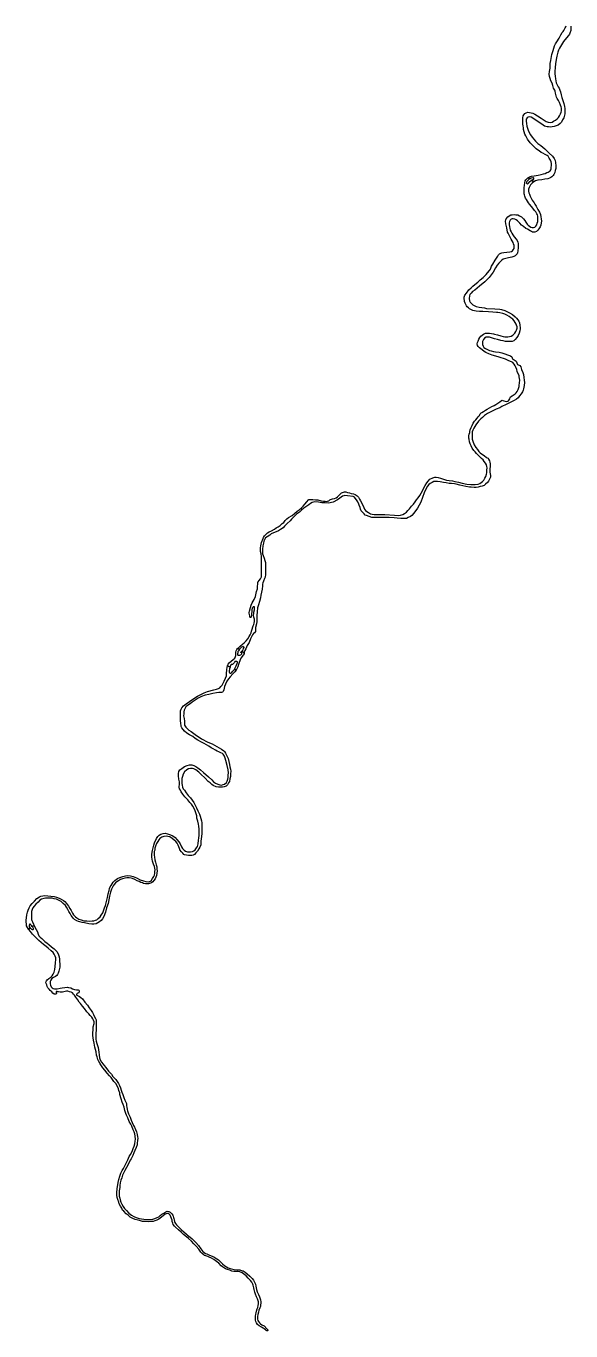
# Model space of a CAD drawing. Extents: x -311047 to 331802, y -231034 to 353444.
# Drawn here: x 28292 to 126484, y -157243 to 77782 of the extents above; entities that cross this region are included whole.
import ezdxf

# ---------------------------------------------------------------- set-up
doc = ezdxf.new("R2010")
doc.units = 0
doc.layers.get('0').update_dxf_attribs({"linetype": 'CONTINUOUS'})

msp = doc.modelspace()

# ---------------------------------------------------------------- linework, layer by layer
for points in [[(126484.2, 77781.9), (126484.2, 77419.1), (126438.9, 77010.8), (126302.8, 76511.9), (126212.1, 76330.5), (126030.6, 76058.4), (125713.1, 75695.6), (125168.9, 75015.2), (124760.8, 74425.7), (124397.9, 73790.7), (124261.8, 73473.2), (124125.8, 73065), (123944.3, 72339.4), (123808.3, 71749.7), (123717.5, 70978.8), (123672.2, 70343.8), (123581.5, 69618.2), (123581.5, 69210), (123626.8, 68756.4), (123717.5, 68257.5), (123853.6, 67577.2), (123944.3, 67305.1), (124171.1, 66851.5), (124352.5, 66579.4), (124488.6, 66216.6), (124579.3, 65944.5), (124715.4, 65400.2), (124851.5, 64901.3), (125078.1, 64221), (125214.2, 63812.8), (125350.3, 63313.9), (125395.6, 62951.1), (125395.6, 62679), (125395.6, 62361.5), (125395.6, 61998.6), (125259.6, 61499.8), (125214.2, 61273), (124987.4, 60910.1), (124760.8, 60501.9), (124534, 60229.8), (124171.1, 59957.6), (123853.6, 59821.7), (123445.4, 59685.6), (123128, 59640.3), (122810.5, 59594.9), (122447.6, 59640.3), (122175.5, 59640.3), (121948.7, 59685.6), (121721.9, 59776.3), (121495.3, 59912.3), (121223.1, 60093.7), (120406.7, 60683.4), (119635.7, 61182.3), (119318.2, 61363.7), (119046.1, 61409.1), (118773.9, 61363.7), (118592.5, 61273), (118411.2, 61046.2), (118411.2, 60683.4), (118456.4, 60229.8), (118547.2, 59776.3), (118637.9, 59413.5), (118773.9, 59050.6), (118955.4, 58642.4), (119227.5, 58188.9), (119499.7, 57780.7), (119771.8, 57417.9), (120089.2, 57055), (120542.8, 56646.8), (121041.7, 56284), (121404.5, 55966.5), (121812.7, 55694.4), (122583.7, 54878.1), (123173.4, 54333.8), (123445.4, 53925.6), (123626.8, 53562.7), (123717.5, 53200), (123762.9, 52610.3), (123762.9, 52111.4), (123672.2, 51793.9), (123581.5, 51431.2), (123400, 51068.3), (123264.1, 50886.9), (123037.3, 50660.1), (122855.9, 50524), (122629.1, 50387.9), (122311.6, 50297.2), (121812.7, 50206.5), (121268.5, 50115.8), (120497.4, 50025.2), (120089.2, 49889.1), (119810.4, 49729.8), (119786, 49715.8), (119396.5, 50016.9), (119421.5, 50033.5), (119545, 50115.8), (119771.8, 50251.9), (119817.2, 50342.6), (119817.2, 50387.9), (119771.8, 50387.9), (119726.4, 50433.3), (119635.7, 50433.3), (119318.2, 50387.9), (119136.8, 50297.2), (119104.4, 50281), (119074.2, 50265.9), (118802.8, 50475.7), (118833, 50492.9), (119046.1, 50614.7), (119408.9, 50750.8), (119862.5, 50796.2), (120588.1, 50932.2), (121132.4, 51022.9), (121540.6, 51159), (121858, 51249.7), (122130.2, 51385.8), (122356.9, 51476.5), (122719.8, 51703.3), (122855.9, 51884.6), (122946.6, 52020.7), (122946.6, 52292.8), (122991.9, 52701), (122991.9, 53018.5), (122946.6, 53336), (122810.5, 53653.4), (122583.7, 54016.3), (122356.9, 54333.8), (122175.5, 54469.9), (121858, 54651.3), (121449.9, 54878.1), (121132.4, 55014), (120769.5, 55286.2), (120452, 55467.6), (120225.3, 55694.4), (119907.9, 55966.5), (119545, 56329.4), (119136.8, 56782.9), (118683.2, 57417.9), (118365.8, 58007.5), (118184.4, 58324.9), (118048.3, 58733.1), (117957.6, 59141.3), (117912.3, 59458.8), (117866.9, 59821.7), (117821.5, 60093.7), (117821.5, 60683.4), (117821.5, 61273), (117866.9, 61635.8), (118003, 61817.2), (118184.4, 62044), (118411.2, 62180), (118728.6, 62270.8), (119046.1, 62225.4), (119318.2, 62180), (119590.4, 62089.3), (119998.6, 61907.9), (120452, 61635.8), (121132.4, 61182.3), (121676.7, 60819.4), (122039.4, 60592.6), (122356.9, 60456.6), (122719.8, 60411.2), (123082.6, 60501.9), (123354.7, 60638), (123717.5, 60864.8), (123989.7, 61091.6), (124216.5, 61318.4), (124397.9, 61590.4), (124579.3, 61953.3), (124715.4, 62270.8), (124760.8, 62542.9), (124760.8, 62769.7), (124760.8, 62996.5), (124715.4, 63223.1), (124579.3, 63540.6), (124397.9, 64039.6), (124216.5, 64402.4), (124035, 64765.3), (123899, 64992), (123853.6, 65218.7), (123717.5, 65672.3), (123626.8, 66080.5), (123581.5, 66262), (123354.7, 66579.4), (123218.7, 67078.3), (123082.6, 67486.5), (122855.9, 67894.7), (122719.8, 68348.2), (122629.1, 68711), (122583.7, 69119.2), (122629.1, 69618.2), (122719.8, 70207.7), (122765.1, 71069.5), (122855.9, 71568.3), (122901.2, 71931.2), (123037.3, 72656.9), (123264.1, 73382.5), (123400, 73790.7), (123536.1, 74244.3), (123717.5, 74561.8), (123944.3, 74924.5), (124352.5, 75604.9), (124670, 76194.5), (124896.8, 76602.6), (125078.1, 76829.4), (125214.2, 77010.8), (125304.9, 77237.6), (125441, 77464.4), (125577.1, 77645.8), (125622.4, 77827.3)], [(119786, 49715.8), (119771.8, 49707.7), (119499.7, 49480.9), (119227.5, 49163.4), (118955.4, 48709.8), (118864.7, 48437.8), (118864.7, 48074.9), (118910, 47757.4), (119000.7, 47485.3), (119136.8, 47122.4), (119318.2, 46759.7), (119499.7, 46442.2), (119862.5, 45943.3), (119998.6, 45716.5), (120225.3, 45353.6), (120542.8, 44764.1), (120814.9, 44265.2), (120996.3, 43857), (121087, 43448.8), (121132.4, 43040.6), (121177.8, 42632.4), (121132.4, 42360.3), (121087, 41952.2), (120951, 41634.7), (120724.2, 41271.8), (120542.8, 41045), (120270.6, 40772.9), (119998.6, 40682.2), (119771.8, 40682.2), (119545, 40682.2), (119363.6, 40772.9), (119136.8, 40909), (118637.9, 41181.1), (118365.8, 41317.2), (117912.3, 41680), (117594.8, 41952.2), (117277.3, 42314.9), (116869.1, 42677.8), (116597, 42859.2), (116370.2, 42995.3), (116098.1, 43086), (115916.7, 43086), (115689.9, 42995.3), (115553.8, 42813.8), (115417.7, 42587.1), (115372.4, 42360.3), (115372.4, 42042.8), (115417.7, 41634.7), (115463.1, 41362.5), (115553.8, 41045), (115735.2, 40727.5), (115825.9, 40500.7), (116007.4, 40183.3), (116234.2, 39820.5), (116642.4, 39412.3), (116823.7, 39140.1), (116914.4, 38868), (116959.8, 38641.3), (116959.8, 37915.6), (116914.4, 37280.6), (116869.1, 36963.2), (116778.4, 36736.4), (116642.4, 36555), (116415.6, 36418.9), (116188.8, 36282.9), (115825.9, 36146.8), (115236.3, 36056.1), (114737.5, 35920), (114283.9, 35783.9), (114011.8, 35602.5), (113785, 35375.8), (113467.6, 35058.3), (113195.4, 34695.5), (112877.9, 34241.9), (112469.7, 33470.9), (112106.9, 32972), (111744.1, 32518.4), (111472, 32200.9), (110973.1, 31747.5), (110020.7, 30931), (109612.4, 30568.2), (109158.9, 30205.4), (108750.7, 29978.6), (108478.6, 29706.5), (108251.8, 29434.4), (108206.5, 29207.6), (108161.1, 28708.8), (108206.5, 28300.5), (108297.2, 28073.8), (108524, 27847), (108796, 27574.8), (109068.2, 27438.8), (109431, 27302.7), (109975.3, 27166.7), (110428.8, 27076), (110882.3, 27030.6), (111290.6, 26939.9), (112787.2, 26849.2), (113648.9, 26803.9), (113966.4, 26713.1), (114556.1, 26531.7), (114964.3, 26395.6), (115417.7, 26123.5), (115962, 25806), (116415.6, 25443.3), (116687.7, 25171.1), (116914.4, 24899), (117095.8, 24626.8), (117231.9, 24309.3), (117277.3, 23901.2), (117322.6, 23402.3), (117322.6, 23266.2), (117277.3, 22903.4), (117141.2, 22449.8), (116959.8, 22041.7), (116733.1, 21678.8), (116415.6, 21316), (116188.8, 21089.2), (115916.7, 20998.5), (115735.2, 20953.1), (115281.7, 20953.1), (114692.1, 20998.5), (114283.9, 21089.2), (113875.7, 21179.9), (113240.8, 21316), (112741.9, 21452), (112016.2, 21678.8), (111834.8, 21724.2), (111472, 21769.5), (111199.8, 21724.2), (110927.7, 21542.8), (110746.3, 21316), (110564.8, 20953.1), (110519.5, 20681.1), (110519.5, 20408.9), (110655.6, 20136.8), (110791.6, 19910), (111063.8, 19728.6), (111426.6, 19547.2), (111834.8, 19365.7), (112106.9, 19275), (112560.4, 19184.3), (112877.9, 19138.9), (113558.2, 19048.3), (114057.1, 18912.3), (114420, 18821.5), (115236.3, 18504), (115599.2, 18368), (115825.9, 18231.9), (115916.7, 18095.8), (115916.7, 17959.8), (115962, 17869.1), (116052.7, 17778.3), (116279.5, 17687.6), (116460.9, 17551.6), (116597, 17415.6), (116869.1, 16825.9), (116959.8, 16780.6), (117141.2, 16689.9), (117277.3, 16644.5), (117458.7, 16417.7), (117594.8, 15918.8), (117821.5, 15374.6), (117912.3, 15011.8), (118003, 14512.8), (118048.3, 14014), (118093.7, 13605.8), (118048.3, 13016.2), (117957.6, 12472), (117866.9, 12199.8), (117730.8, 11882.3), (117504, 11519.5), (117231.9, 11156.6), (117005.1, 10839.2), (116687.7, 10567.1), (116279.5, 10340.3), (115553.8, 9977.5), (114828.2, 9614.6), (114057.1, 9251.8), (113648.9, 9025.1), (113014, 8752.9), (112424.4, 8480.8), (111789.5, 8208.6), (111426.6, 7981.8), (110927.7, 7619.1), (110519.5, 7301.6), (110247.4, 7029.5), (109839.2, 6621.2), (109340.3, 5941), (109158.9, 5668.8), (108977.5, 5351.3), (108796, 4988.5), (108705.3, 4671), (108660, 4217.5), (108660, 3809.3), (108705.3, 3355.7), (108796, 2992.9), (109068.2, 2358), (109340.3, 1859.1), (109657.8, 1496.2), (109884.6, 1178.7), (110156.7, 906.7), (110519.5, 634.5), (110837, 407.7), (111290.6, 90.2), (111562.7, -45.8), (111653.4, -227.3), (111834.8, -499.3), (111880.2, -771.4), (111925.4, -1088.9), (111925.4, -1633.2), (111880.2, -1905.4), (111880.2, -2222.8), (111880.2, -2585.6), (111970.8, -3175.2), (111970.8, -3447.4), (111834.8, -3855.5), (111653.4, -4173), (111472, -4399.8), (111063.8, -4717.3), (110837, -4944.1), (110474.1, -5080.1), (110111.4, -5170.9), (109748.5, -5261.6), (109385.7, -5306.9), (109022.8, -5306.9), (108524, -5261.6), (108206.5, -5261.6), (107526.1, -5125.5), (106981.9, -5034.8), (106483, -4898.7), (105802.7, -4717.3), (105485.2, -4671.9), (104986.3, -4581.2), (104532.8, -4581.2), (103988.5, -4490.5), (103535, -4399.8), (102900, -4309.1), (102446.5, -4218.4), (102083.7, -4218.4), (101766.2, -4263.7), (101448.7, -4399.8), (101131.2, -4581.2), (100904.4, -4762.6), (100632.3, -5080.1), (100405.6, -5488.2), (100042.7, -6259.3), (99453.1, -7982.8), (98818.2, -9071.2), (98183.2, -9933), (97820.4, -10341.1), (97548.2, -10567.9), (97140.1, -10749.3), (96868, -10885.4), (96595.8, -10930.8), (96278.3, -10930.8), (95824.8, -10930.8), (95144.5, -10840.1), (94645.6, -10794.7), (93738.5, -10704), (92604.6, -10749.3), (91470.8, -10749.3), (90609.1, -10704), (90110.2, -10567.9), (89656.6, -10386.5), (89429.8, -10295.8), (89203, -10069.1), (88931, -9797), (88704.2, -9524.8), (88568.1, -9252.7), (88477.4, -8935.2), (88341.4, -8527.1), (88250.7, -8300.3), (88069.2, -7937.4), (87842.4, -7574.6), (87615.7, -7257.1), (87479.6, -7075.6), (87252.9, -6939.7), (86209.7, -6803.6), (85756.2, -6758.2), (85529.4, -6803.6), (85348, -6894.3), (84849.1, -7257.1), (84395.5, -7529.2), (83624.5, -7982.8), (82808.1, -8164.2), (82218.6, -8118.8), (81583.6, -8118.8), (80993.9, -7982.8), (80359.1, -7937.4), (80086.9, -7982.8), (79860.1, -8028.1), (79542.6, -8209.6), (79225.2, -8436.3), (78907.7, -8708.4), (78363.4, -9071.2), (77955.2, -9388.7), (77547.1, -9751.6), (77048.2, -10159.8), (76685.3, -10477.2), (76413.2, -10749.3), (76141.1, -11021.5), (75869, -11339), (75370.1, -11837.9), (74871.2, -12291.4), (74599, -12563.5), (74145.6, -12881), (73782.7, -13107.8), (73374.5, -13289.2), (72875.6, -13470.7), (72467.5, -13697.3), (72195.3, -13924.1), (71741.7, -14241.6), (71469.6, -14423.1), (71333.5, -14649.8), (71152.1, -15012.7), (71061.5, -15375.5), (70970.8, -15829), (70880.1, -16418.7), (70880.1, -17053.6), (70925.4, -17280.3), (71016.1, -17597.8), (71197.5, -18051.4), (71333.5, -18504.9), (71424.2, -18822.4), (71469.6, -19230.6), (71469.6, -19865.6), (71469.6, -20500.5), (71424.2, -20999.4), (71378.9, -21453), (71288.2, -21725), (71061.5, -22178.6), (70970.8, -22496.1), (70925.4, -22722.9), (70880.1, -23131.1), (70834.7, -23539.2), (70834.7, -23629.9), (70607.9, -24718.5), (70517.2, -25171.9), (70335.8, -25852.3), (70154.3, -26487.3), (70018.3, -27031.5), (69927.6, -27711.8), (69882.2, -28392.1), (69882.2, -29480.6), (69836.9, -29888.8), (69655.4, -30569.1), (69655.4, -30977.3), (69610.1, -31294.8), (69474, -31476.1), (69292.7, -31612.2), (69111.2, -31839), (68929.8, -32201.9), (68748.4, -32564.7), (68476.2, -33245), (68158.7, -33789.3), (67886.6, -34378.9), (67705.3, -34696.4), (67614.6, -35013.8), (67614.6, -35149.1), (67614.6, -35184.8), (67158.1, -34822.8), (67179.4, -34798.5), (67387.8, -34560.3), (67478.5, -34333.5), (67569.2, -34152.1), (67569.2, -34061.4), (67478.5, -34016), (67433.1, -33970.7), (67297.1, -34016), (67115.6, -34106.8), (66888.9, -34333.5), (66776.5, -34473.9), (66753.9, -34502.2), (66465.2, -34273.3), (66496.5, -34248.3), (66616.7, -34152.1), (66888.9, -33925.3), (67297.1, -33562.5), (67569.2, -33290.3), (67977.3, -32927.6), (68249.5, -32564.7), (68521.6, -32156.5), (68703, -31839), (68839.1, -31476.1), (68929.8, -31204.1), (69065.9, -30841.3), (69156.6, -30433), (69202, -30251.6), (69338, -30024.8), (69383.4, -29752.8), (69428.7, -29480.6), (69428.7, -29253.9), (69428.7, -29072.4), (69338, -28709.6), (69292.7, -28392.1), (69338, -28029.3), (69338, -27802.5), (69428.7, -27349), (69474, -26986.1), (69474, -26850), (69383.4, -26850), (69247.3, -26850), (69156.6, -26940.8), (69065.9, -27076.8), (68975.2, -27349), (68975.2, -27575.8), (68929.8, -28120), (68929.8, -28437.4), (68884.5, -28573.5), (68884.5, -28664.2), (68748.4, -28754.9), (68703, -28754.9), (68657.7, -28709.6), (68612.3, -28664.2), (68612.3, -28437.4), (68567, -28210.7), (68521.6, -27984), (68521.6, -27847.9), (68567, -27575.8), (68748.4, -26940.8), (68884.5, -26532.6), (69065.9, -26079.1), (69383.4, -25489.4), (69610.1, -24945.2), (69700.8, -24673.1), (69836.9, -24038.1), (69972.9, -23584.5), (70018.3, -23131.1), (70063.6, -22677.5), (70063.6, -22405.4), (70109, -22314.7), (70290.4, -22087.9), (70517.2, -21770.4), (70653.3, -21543.7), (70698.6, -21407.6), (70744, -20818), (70744, -20092.3), (70744, -19049.2), (70744, -18187.5), (70698.6, -17779.3), (70653.3, -17280.3), (70562.6, -16826.8), (70562.6, -16554.7), (70562.6, -16191.9), (70607.9, -15829), (70698.6, -15239.4), (71016.1, -14513.8), (71106.7, -14332.3), (71288.2, -14060.2), (71424.2, -13833.4), (71787.1, -13515.9), (72104.6, -13289.2), (72512.8, -13107.8), (73057, -12835.7), (73374.5, -12608.9), (73737.3, -12382.1), (74054.8, -12155.3), (74417.6, -11837.9), (74735.1, -11611.1), (74961.9, -11293.6), (75279.4, -10976.1), (75596.9, -10749.3), (76231.8, -10341.1), (76685.3, -10023.7), (77138.9, -9615.5), (77501.8, -9343.4), (77909.9, -8980.5), (78227.4, -8708.4), (78544.9, -8300.3), (78862.4, -7937.4), (79179.9, -7529.2), (79270.5, -7483.9), (79451.9, -7483.9), (79996.2, -7483.9), (80449.8, -7529.2), (80858, -7574.6), (81492.9, -7710.6), (81901.1, -7801.4), (82173.2, -7801.4), (82445.4, -7846.7), (82626.7, -7801.4), (82853.5, -7710.6), (83034.9, -7574.6), (83171, -7483.9), (83488.5, -7347.8), (83851.3, -7302.4), (84168.7, -7211.7), (84395.5, -7030.3), (84849.1, -6576.8), (85121.2, -6304.7), (85348, -6214), (85665.5, -6123.2), (85937.5, -6123.2), (86209.7, -6214), (86572.5, -6304.7), (86890, -6395.4), (87298.3, -6486.1), (87615.7, -6576.8), (87978.5, -6803.6), (88205.3, -7075.6), (88386.7, -7438.5), (88568.1, -7756), (88931, -8391), (89157.7, -8935.2), (89293.8, -9207.3), (89475.2, -9479.5), (89702, -9660.9), (89974.1, -9842.3), (90337, -10069.1), (90654.5, -10159.8), (91017.2, -10205.2), (91516.1, -10205.2), (92967.5, -10205.2), (94690.9, -10295.8), (95416.6, -10341.1), (95779.4, -10295.8), (96187.6, -10205.2), (96505.1, -10023.7), (96822.6, -9797), (97094.7, -9479.5), (97366.8, -9162), (97775, -8708.4), (98092.5, -8345.6), (98410, -7937.4), (98682.1, -7574.6), (98954.2, -7166.4), (99226.3, -6758.2), (99498.5, -6350), (99725.2, -5941.8), (99952, -5397.5), (100224.2, -4944.1), (100496.2, -4490.5), (100768.4, -4173), (101085.9, -3855.5), (101584.8, -3583.5), (101947.6, -3492.7), (102219.7, -3447.4), (102537.2, -3538.1), (102990.7, -3674.2), (103716.5, -3900.9), (104033.8, -3991.6), (104532.8, -4082.3), (105122.4, -4127.6), (105575.9, -4218.4), (106210.9, -4354.4), (106891.2, -4535.9), (107752.9, -4717.3), (108433.3, -4808), (109204.2, -4808), (109748.5, -4717.3), (110066, -4626.6), (110338.1, -4445.1), (110564.8, -4218.4), (110791.6, -3991.6), (110973.1, -3674.2), (111154.5, -3356.7), (111290.6, -2948.5), (111335.9, -2676.3), (111335.9, -2222.8), (111381.3, -1814.6), (111335.9, -1542.5), (111245.2, -1270.4), (111109.1, -952.9), (110837, -635.4), (110655.6, -363.3), (110383.4, -91.2), (110111.4, 135.6), (109657.8, 589.2), (109476.4, 770.6), (109204.2, 1088.1), (108977.5, 1360.1), (108705.3, 1768.4), (108478.6, 2176.6), (108297.2, 2539.4), (108206.5, 2902.2), (108161.1, 3355.7), (108115.8, 3582.5), (108115.8, 3990.7), (108161.1, 4262.9), (108251.8, 4580.3), (108251.8, 4761.7), (108342.6, 5079.2), (108478.6, 5487.4), (108660, 5850.3), (108886.7, 6258.4), (109113.5, 6621.2), (109340.3, 6848), (109612.4, 7165.5), (109793.9, 7392.3), (110020.7, 7619.1), (110156.7, 7936.5), (110292.7, 8117.9), (110428.8, 8208.6), (110700.9, 8344.7), (111109.1, 8616.8), (111381.3, 8798.3), (111789.5, 9025.1), (112242.9, 9251.8), (112651.2, 9433.2), (112968.7, 9614.6), (113331.5, 9841.4), (113694.3, 10113.5), (113966.4, 10340.3), (114102.5, 10385.7), (114193.2, 10340.3), (114420, 10295), (114646.8, 10204.2), (114873.5, 10158.9), (115100.3, 10204.2), (115236.3, 10295), (115372.4, 10476.4), (115463.1, 10657.8), (115508.4, 10884.6), (115599.2, 11020.6), (115916.7, 11202), (116415.6, 11519.5), (116642.4, 11746.3), (116823.7, 11973.1), (117005.1, 12335.9), (117141.2, 12880.1), (117186.5, 13061.5), (117231.9, 13515.1), (117277.3, 14014), (117186.5, 14603.6), (117186.5, 14875.7), (116914.4, 15283.9), (116823.7, 15556.1), (116733.1, 15918.8), (116551.7, 16372.4), (116460.9, 16599.2), (116234.2, 16916.7), (116007.4, 17188.8), (115780.6, 17324.9), (115281.7, 17506.2), (114692.1, 17778.3), (114329.3, 17914.4), (113921.1, 18050.5), (113558.2, 18141.2), (112923.3, 18322.6), (112288.3, 18504), (111698.8, 18776.2), (111154.5, 19003), (110837, 19184.3), (110474.1, 19456.4), (110020.7, 19819.3), (109793.9, 20091.4), (109657.8, 20227.5), (109612.4, 20545), (109657.8, 20817), (109748.5, 21043.8), (109884.6, 21406.7), (110066, 21678.8), (110247.4, 21905.6), (110474.1, 22132.4), (110746.3, 22313.8), (111063.8, 22449.8), (111517.3, 22495.2), (111834.8, 22495.2), (112515.1, 22359.2), (112741.9, 22268.5), (113240.8, 22177.8), (113830.3, 21996.3), (114283.9, 21860.3), (114601.4, 21814.9), (115100.3, 21814.9), (115417.7, 21860.3), (115735.2, 21951), (116007.4, 22087), (116188.8, 22268.5), (116370.2, 22495.2), (116551.7, 22767.3), (116687.7, 23039.4), (116778.4, 23356.9), (116778.4, 23583.7), (116687.7, 23901.2), (116597, 24082.5), (116460.9, 24400), (116279.5, 24672.2), (116007.4, 24989.7), (115644.5, 25261.8), (115327, 25488.6), (114964.3, 25715.3), (114601.4, 25896.7), (114193.2, 26032.8), (113648.9, 26123.5), (113286.2, 26214.2), (113059.4, 26214.2), (112424.4, 26259.6), (111653.4, 26304.9), (110610.2, 26350.3), (110020.7, 26350.3), (109385.7, 26441), (108796, 26577.1), (108433.3, 26758.5), (108206.5, 26849.2), (108025.1, 27030.6), (107798.3, 27212.1), (107662.2, 27393.4), (107571.5, 27620.2), (107435.4, 27892.3), (107299.3, 28164.5), (107299.3, 28345.9), (107254, 28663.4), (107254, 28935.4), (107390.1, 29298.3), (107662.2, 29706.5), (108115.8, 30250.8), (108478.6, 30613.5), (108796, 30931), (109158.9, 31248.5), (109703.2, 31656.7), (110156.7, 32065), (110655.6, 32473.1), (110973.1, 32790.6), (111199.8, 33062.7), (111472, 33334.9), (111789.5, 33743.1), (111970.8, 34015.1), (112106.9, 34332.6), (112197.6, 34559.4), (112424.4, 34876.9), (112832.6, 35602.5), (113286.2, 36328.2), (113422.2, 36555), (113603.6, 36736.4), (113830.3, 36872.5), (114057.1, 36963.2), (114420, 37008.6), (114918.9, 37053.9), (115463.1, 37099.2), (115780.6, 37189.9), (115962, 37280.6), (116098.1, 37507.4), (116234.2, 37734.2), (116234.2, 38006.3), (116234.2, 38233.1), (116143.4, 38550.6), (116052.7, 38822.6), (115916.7, 39094.8), (115735.2, 39412.3), (115463.1, 39865.8), (115281.7, 40228.7), (115145.7, 40455.4), (115055, 40682.2), (114918.9, 41453.2), (114737.5, 42178.8), (114692.1, 42632.4), (114737.5, 42904.6), (114828.2, 43086), (115100.3, 43403.5), (115327, 43584.9), (115644.5, 43766.2), (115916.7, 43811.6), (116234.2, 43857), (116551.7, 43811.6), (116914.4, 43766.2), (117231.9, 43584.9), (117594.8, 43403.5), (117912.3, 43086), (118184.4, 42768.5), (118365.8, 42451), (118592.5, 42088.1), (118773.9, 41906.8), (119000.7, 41725.4), (119272.9, 41544), (119499.7, 41498.6), (119726.4, 41498.6), (119953.2, 41589.3), (120179.9, 41770.7), (120316, 41997.4), (120406.7, 42314.9), (120497.4, 42587.1), (120542.8, 42949.9), (120542.8, 43222.1), (120542.8, 43539.6), (120452, 43811.6), (120361.3, 43993), (120134.5, 44310.5), (119907.9, 44582.7), (119771.8, 44764.1), (119363.6, 45262.9), (119000.7, 45716.5), (118864.7, 45943.3), (118456.4, 46532.9), (118320.5, 46805.1), (118184.4, 47167.8), (118093.7, 47394.6), (118048.3, 47576), (118048.3, 48256.4), (118048.3, 48709.8), (118093.7, 49072.7), (118184.4, 49571.6), (118229.8, 49889.1), (118365.8, 50115.8), (118547.2, 50297.2), (118728.6, 50433.3), (118802.8, 50475.7), (119074.2, 50265.9), (118955.4, 50206.5), (118728.6, 49979.8), (118547.2, 49798.4), (118501.8, 49662.3), (118501.8, 49526.3), (118501.8, 49480.9), (118592.5, 49390.2), (118683.2, 49390.2), (118773.9, 49435.6), (118910, 49571.6), (119091.4, 49798.4), (119272.9, 49934.5), (119396.5, 50016.9), (119786, 49715.8)], [(67614.6, -35184.8), (67614.6, -35195.2), (67569.2, -35376.6), (67523.9, -35467.4), (67342.4, -35558.1), (67206.4, -35739.5), (67024.9, -36057), (66888.9, -36374.4), (66662.1, -37054.7), (66435.3, -37644.4), (66208.5, -38097.9), (66139.2, -38201.9), (66131.6, -38213.3), (65843.5, -38071.5), (65851.3, -38058.4), (65936.5, -37916.5), (66163.2, -37463), (66344.6, -37009.4), (66389.9, -36873.3), (66389.9, -36737.2), (66299.2, -36691.9), (66208.5, -36646.5), (66027.2, -36646.5), (65936.5, -36691.9), (65845.7, -36828), (65482.9, -37236.2), (65392.2, -37236.2), (65346.8, -37190.8), (65256.1, -37236.2), (65210.7, -37281.5), (65074.7, -37599), (65053.9, -37661.3), (65047.8, -37679.8), (64571.8, -37445.4), (64575.1, -37422.8), (64575.8, -37417.6), (64711.8, -37145.5), (64893.2, -36918.7), (65619, -36283.8), (65891.1, -36057), (66027.2, -35784.9), (66072.5, -35603.4), (66117.9, -34968.4), (66163.2, -34741.6), (66253.9, -34515), (66389.9, -34333.5), (66465.2, -34273.3), (66753.9, -34502.2), (66707.4, -34560.3), (66571.4, -34741.6), (66480.6, -34877.7), (66435.3, -35104.5), (66389.9, -35285.9), (66389.9, -35422), (66480.6, -35512.7), (66662.1, -35512.7), (66843.5, -35512.7), (66979.6, -35467.4), (67115.6, -35331.3), (67161, -35240.6), (67161, -35149.9), (67024.9, -35059.1), (67024.9, -35013.8), (67070.3, -34923.1), (67158.1, -34822.8), (67614.6, -35184.8)], [(66131.6, -38213.3), (65936.5, -38506.1), (65573.6, -38914.3), (65074.7, -39413.2), (64757.2, -39776), (64485.1, -40229.5), (64213, -40728.5), (64076.9, -41182), (63940.9, -41771.6), (63804.8, -42043.7), (63714.1, -42179.8), (63487.3, -42225.1), (63033.7, -42270.5), (62580.2, -42315.8), (61945.3, -42406.6), (61219.6, -42588), (60584.6, -42724.1), (59904.3, -42996.1), (59314.8, -43268.2), (58770.5, -43631.1), (58226.2, -43994), (57863.4, -44311.5), (57409.9, -44583.5), (57092.4, -44855.6), (56910.9, -45173.1), (56774.9, -45445.3), (56729.5, -45762.8), (56729.5, -46080.3), (56684.2, -46443), (56774.9, -46942), (56820.2, -47440.9), (56820.2, -47894.3), (56865.6, -48121.1), (56956.3, -48302.6), (57092.4, -48484), (57364.5, -48801.5), (57636.6, -49028.3), (58044.9, -49300.4), (58770.5, -49844.6), (59904.3, -50570.3), (61038.2, -51205.2), (61854.5, -51522.7), (62671, -51976.3), (63532.6, -52429.8), (63940.9, -52747.2), (64076.9, -52883.3), (64258.4, -53200.8), (64439.8, -53563.7), (64711.8, -54153.3), (64938.6, -55196.4), (65029.3, -55650), (65120, -56058.1), (65165.4, -56420.9), (65120, -56919.9), (65120, -57373.4), (65029.3, -57826.9), (64938.6, -58280.5), (64802.5, -58552.6), (64621.1, -58870.1), (64349.1, -59096.9), (63986.2, -59232.9), (63668.7, -59323.6), (63305.9, -59323.6), (62943, -59278.2), (62534.9, -59232.9), (62036, -59006.2), (61763.8, -58824.8), (61491.7, -58552.6), (61128.9, -58280.5), (60584.6, -57690.8), (59768.2, -56965.2), (59405.5, -56602.4), (58861.2, -56194.2), (58543.7, -56012.7), (58271.5, -55922.1), (57954.1, -55922.1), (57591.3, -56012.7), (57273.8, -56194.2), (56865.6, -56557), (56593.4, -56965.2), (56457.4, -57373.4), (56366.8, -57736.2), (56366.8, -58235.1), (56366.8, -58643.3), (56412.1, -58960.8), (56457.4, -59278.2), (56593.4, -59595.7), (56820.2, -59867.9), (57137.7, -60321.4), (57500.6, -60820.4), (57908.8, -61228.5), (58226.2, -61636.7), (58498.3, -62044.9), (58770.5, -62543.7), (58997.3, -63042.6), (59224, -63541.6), (59541.5, -64176.5), (59677.5, -64539.3), (59813.6, -64947.5), (59904.3, -65355.8), (59949.6, -65718.5), (59995, -66262.8), (59995, -67079.2), (59995, -67623.4), (59904.3, -68213), (59813.6, -69029.4), (59768.2, -69664.4), (59586.9, -70117.9), (59450.8, -70435.4), (59178.7, -70843.5), (58906.5, -71161), (58634.4, -71433.2), (58407.6, -71569.2), (58135.5, -71614.6), (57863.4, -71614.6), (57545.9, -71614.6), (57183.1, -71569.2), (56865.6, -71478.5), (56729.5, -71433.2), (56548.1, -71206.4), (56321.4, -70979.6), (56003.9, -70571.5), (56003.9, -70526.1), (55913.2, -70344.7), (55822.5, -70072.6), (55686.4, -69755.1), (55505, -69392.2), (55278.2, -69120.1), (55006, -68848), (54643.3, -68530.5), (54189.7, -68258.4), (53826.9, -68167.7), (53509.4, -68122.3), (53146.6, -68167.7), (52738.4, -68303.7), (52420.9, -68530.5), (52194.1, -68802.7), (52012.7, -69074.7), (51785.9, -69437.6), (51604.5, -69936.5), (51513.9, -70299.4), (51468.5, -70662.1), (51377.8, -70888.9), (51377.8, -71251.7), (51377.8, -71569.2), (51423.2, -71932.1), (51513.9, -72385.6), (51604.5, -72793.8), (51740.5, -73292.7), (51831.3, -73655.6), (51876.6, -74063.7), (51922, -74381.2), (51876.6, -74789.4), (51785.9, -75197.6), (51695.2, -75515), (51559.1, -75787.1), (51332.4, -76104.6), (51151, -76331.4), (50924.2, -76512.8), (50742.8, -76603.6), (50379.9, -76694.3), (50062.4, -76739.6), (49835.8, -76694.3), (49472.9, -76648.9), (49246.1, -76558.2), (48974, -76467.5), (48701.8, -76286.1), (48293.6, -76150), (47885.5, -75923.2), (47477.3, -75741.8), (47205.2, -75696.4), (46887.7, -75651.1), (46479.6, -75651.1), (46071.3, -75696.4), (45663.1, -75787.1), (45300.3, -75923.2), (44937.5, -76150), (44620, -76376.8), (44393.2, -76558.2), (44166.4, -76830.3), (43985, -77057.1), (43848.9, -77329.2), (43667.5, -77692), (43531.5, -78191), (43304.8, -78961.9), (43078, -80231.9), (42805.8, -81048.2), (42579.1, -81819.3), (42306.9, -82590.3), (42080.1, -82998.5), (41853.3, -83316), (41535.9, -83588.1), (41218.5, -83769.4), (40901, -83905.5), (40492.7, -83950.9), (40129.9, -83950.9), (39585.7, -83905.5), (38814.6, -83769.4), (38406.5, -83678.7), (37998.3, -83588.1), (37726.2, -83497.4), (37454, -83361.3), (37045.8, -83134.6), (36819.1, -82953.1), (36637.7, -82726.3), (36410.9, -82408.8), (36229.5, -82046), (36002.7, -81728.6), (35821.3, -81365.7), (35549.1, -80912.2), (35367.7, -80640), (35005, -80277.3), (34596.7, -79914.4), (34279.2, -79733), (33780.3, -79506.2), (33326.9, -79415.5), (32964, -79324.8), (32283.6, -79279.4), (31784.8, -79279.4), (31467.3, -79370.1), (31059.1, -79506.2), (30741.6, -79687.6), (30469.5, -80005.1), (30061.4, -80368), (29743.9, -80730.7), (29517.1, -81048.2), (29381, -81365.7), (29290.3, -81728.6), (29244.9, -82046), (29244.9, -82454.2), (29244.9, -82726.3), (29290.3, -83134.6), (29335.6, -83316), (29426.4, -83588.1), (29653.1, -83996.2), (29746.3, -84201.2), (29417, -84423.8), (29244.9, -84223), (29108.9, -84041.6), (29063.5, -83996.2), (28972.8, -83996.2), (28927.4, -83996.2), (28882.1, -84041.6), (28836.7, -84132.3), (28836.7, -84268.4), (28836.7, -84404.4), (29035, -84682.1), (28746.6, -84877), (28564.7, -84585.9), (28383.2, -84268.4), (28337.9, -83950.9), (28292.5, -83588.1), (28292.5, -83270.6), (28337.9, -82862.4), (28428.6, -82318.1), (28519.3, -81819.3), (28655.4, -81456.4), (28836.7, -81048.2), (29018.1, -80685.4), (29381, -80231.9), (29789.2, -79823.7), (30242.8, -79370.1), (30696.2, -79052.6), (30968.4, -78916.6), (31285.9, -78871.2), (31648.7, -78825.8), (32192.9, -78871.2), (32782.6, -78916.6), (33326.9, -79007.3), (33780.3, -79098), (34279.2, -79279.4), (34642.1, -79460.8), (35050.3, -79733), (35277, -79914.4), (35594.5, -80277.3), (35912, -80730.7), (36184.1, -81139), (36410.9, -81547.2), (36637.7, -82000.7), (36819.1, -82272.8), (37181.9, -82681), (37454, -82862.4), (37816.9, -83089.2), (38225.1, -83225.3), (38723.9, -83361.3), (39268.2, -83406.7), (39721.8, -83452.1), (40175.2, -83406.7), (40492.7, -83361.3), (40810.2, -83270.6), (41037, -83179.9), (41309.2, -82953.1), (41626.7, -82635.6), (41853.3, -82363.5), (42125.5, -81910), (42216.2, -81592.5), (42443, -81048.2), (42579.1, -80640), (42715.1, -80141.2), (42896.6, -79415.5), (42941.9, -79188.7), (43078, -78508.5), (43259.4, -77918.8), (43350.1, -77556), (43440.7, -77283.8), (43622.2, -77011.8), (43803.6, -76694.3), (43985, -76422.1), (44302.5, -76104.6), (44756.1, -75741.8), (45209.6, -75560.4), (45708.5, -75424.4), (46207.4, -75288.3), (46615.6, -75243), (47114.4, -75288.3), (47613.4, -75379), (48203, -75651.1), (48837.9, -75968.6), (49472.9, -76195.3), (49881.1, -76286.1), (50334.6, -76331.4), (50697.4, -76240.7), (50833.5, -76150), (51105.7, -75741.8), (51287.1, -75424.4), (51423.2, -75152.2), (51513.9, -74789.4), (51513.9, -74517.2), (51559.1, -74199.7), (51513.9, -73882.2), (51423.2, -73610.2), (51241.7, -73156.6), (51060.3, -72612.4), (50969.6, -71886.7), (50969.6, -71387.8), (51060.3, -70707.5), (51196.4, -70254), (51287.1, -69755.1), (51423.2, -69346.9), (51785.9, -68575.9), (52058, -68167.7), (52284.8, -67940.9), (52602.3, -67759.5), (53010.5, -67623.4), (53373.3, -67578), (53781.5, -67714.1), (54325.8, -67895.5), (54734, -68077), (55142.1, -68349.1), (55459.6, -68712), (55822.5, -69165.4), (56049.3, -69482.9), (56321.4, -70072.6), (56502.7, -70344.7), (56774.9, -70662.1), (57047, -70843.5), (57409.9, -70934.2), (57591.3, -70934.2), (57908.8, -70934.2), (58271.5, -70888.9), (58498.3, -70752.8), (58770.5, -70571.5), (58997.3, -70254), (59178.7, -69981.9), (59314.8, -69528.3), (59360.1, -68848), (59405.5, -68485.2), (59496.2, -67940.9), (59496.2, -67442), (59496.2, -66897.8), (59405.5, -66353.5), (59360.1, -65945.3), (59224, -65401.1), (59088, -64902.2), (59042.6, -64494), (58861.2, -63949.8), (58770.5, -63586.9), (58589, -63133.4), (58362.3, -62725.1), (58090.1, -62362.4), (57818.1, -62044.9), (57455.2, -61591.3), (56910.9, -61047), (56548.1, -60593.6), (56230.7, -60140), (56094.6, -59867.9), (55958.5, -59595.7), (55867.8, -59323.6), (55913.2, -58688.7), (55913.2, -58325.8), (55822.5, -57872.3), (55731.8, -57237.4), (55777.1, -56829.2), (55822.5, -56511.7), (56003.9, -56194.2), (56366.8, -55922.1), (56865.6, -55559.3), (57319.1, -55377.8), (57772.7, -55287.1), (58135.5, -55287.1), (58498.3, -55377.8), (58861.2, -55559.3), (59269.4, -55831.4), (59722.9, -56194.2), (60267.1, -56647.7), (61174.3, -57464.2), (61763.8, -58008.3), (62081.3, -58325.8), (62444.2, -58598), (62852.4, -58779.4), (63215.1, -58870.1), (63532.6, -58915.5), (63804.8, -58824.8), (64076.9, -58734), (64394.4, -58461.9), (64530.5, -58235.1), (64666.5, -57872.3), (64711.8, -57554.9), (64711.8, -57146.7), (64757.2, -56693.1), (64711.8, -56194.2), (64530.5, -55377.8), (64303.7, -54516.1), (64167.6, -54107.9), (64031.6, -53699.7), (63804.8, -53382.2), (63668.7, -53246.2), (63396.6, -53110.1), (63033.7, -52928.7), (62716.3, -52792.6), (62444.2, -52656.6), (61990.6, -52384.5), (61627.8, -52203.1), (61219.6, -51930.9), (60357.9, -51432), (59904.3, -51205.2), (59224, -50842.4), (58770.5, -50524.9), (58316.9, -50207.4), (57727.4, -49889.9), (57273.8, -49572.5), (56865.6, -49209.7), (56593.4, -48892.2), (56366.8, -48620.1), (56230.7, -48393.3), (56230.7, -48121.1), (56185.3, -47894.3), (56140, -47259.5), (56094.6, -46805.9), (56094.6, -46307), (56140, -45581.3), (56230.7, -45263.8), (56366.8, -44991.7), (56638.8, -44674.2), (57137.7, -44311.5), (57727.4, -43857.9), (58543.7, -43359), (59178.7, -42905.4), (59813.6, -42588), (60403.2, -42315.8), (60992.9, -42089.1), (62126.7, -41771.6), (62625.6, -41680.9), (62943, -41544.8), (63215.1, -41408.7), (63396.6, -41182), (63623.4, -40909.9), (63804.8, -40592.4), (63986.2, -40184.2), (64213, -39685.2), (64394.4, -39277.1), (64439.8, -38868.9), (64485.1, -38097.9), (64530.5, -37735.1), (64571.8, -37445.4), (65047.8, -37679.8), (64938.6, -38007.1), (64893.2, -38324.6), (64893.2, -38596.8), (64938.6, -38687.5), (65074.7, -38778.2), (65210.7, -38778.2), (65301.5, -38687.5), (65573.6, -38415.4), (65800.4, -38143.2), (65843.5, -38071.5), (66131.6, -38213.3)], [(29746.3, -84201.2), (29757.9, -84226.8), (29879.9, -84495.2), (30106.7, -84948.7), (30333.4, -85356.8), (30469.5, -85765.1), (30605.5, -86082.6), (30832.3, -86309.3), (31104.5, -86581.5), (31422, -86853.6), (31694.1, -87080.3), (32102.2, -87397.8), (32419.7, -87669.9), (32873.3, -88078.2), (33326.9, -88395.7), (33598.9, -88667.7), (33916.4, -88985.2), (34143.2, -89484.1), (34279.2, -89892.3), (34324.6, -90255.1), (34324.6, -90663.3), (34370, -91162.2), (34370, -91706.5), (34188.5, -92432.1), (34052.5, -92795), (33961.7, -93067.1), (33825.7, -93248.5), (33598.9, -93384.6), (33236.1, -93611.3), (32918.6, -93792.7), (32737.2, -94064.9), (32646.5, -94337), (32646.5, -94699.9), (32691.9, -94972), (32827.9, -95244), (33009.4, -95425.5), (33145.4, -95561.5), (33417.6, -95606.9), (33644.2, -95606.9), (33916.4, -95606.9), (34415.3, -95516.2), (34778.2, -95470.8), (35277, -95380.1), (35775.9, -95334.8), (35957.4, -95380.1), (36365.6, -95470.8), (36683.1, -95606.9), (37045.8, -95743), (37363.3, -95788.3), (37454, -95788.3), (37590.1, -95788.3), (37680.8, -95788.3), (37816.9, -95879), (37862.2, -96015.1), (37862.2, -96105.8), (37862.2, -96196.5), (37816.9, -96287.3), (37771.5, -96332.6), (37590.1, -96423.3), (37499.4, -96468.7), (37454, -96559.4), (37408.7, -96604.8), (37408.7, -96695.5), (37454, -96740.7), (37544.7, -96831.4), (37907.6, -97012.9), (38179.7, -97194.3), (38451.9, -97421.1), (38860, -98010.7), (39358.9, -98600.3), (39676.4, -99053.8), (39993.9, -99507.4), (40266, -99915.6), (40447.4, -100233), (40583.5, -100550.5), (40810.2, -100958.7), (40901, -101230.9), (40946.3, -101457.6), (40946.3, -101775), (40946.3, -102137.9), (40901, -103045), (40855.6, -103634.6), (40855.6, -104133.5), (40855.6, -104451), (40855.6, -104723.1), (40901, -105040.5), (41037, -105448.7), (41173.1, -105811.6), (41263.8, -106219.8), (41354.5, -106627.9), (41399.9, -107036.1), (41445.2, -107535.1), (41535.9, -108034), (41672, -108442.1), (41898.7, -108850.3), (42170.8, -109167.8), (42352.3, -109440), (42669.8, -109802.7), (43123.3, -110437.7), (43667.5, -111027.3), (43939.7, -111390.2), (44211.8, -111707.6), (44438.6, -111979.7), (44710.7, -112342.6), (44937.5, -112660.1), (45118.8, -113022.9), (45300.3, -113476.4), (45436.3, -113884.6), (45572.4, -114247.5), (45708.5, -114655.6), (45889.9, -115199.9), (46116.7, -115653.4), (46298.1, -116061.7), (46388.8, -116288.3), (46388.8, -116696.6), (46479.6, -116968.7), (46524.9, -117376.9), (46570.3, -117603.7), (46751.6, -118147.9), (47023.7, -118737.5), (47250.5, -119281.8), (47431.9, -119689.9), (47658.7, -120234.2), (47840.2, -120551.7), (48021.6, -120959.9), (48203, -121413.4), (48339, -121866.9), (48384.3, -122275.2), (48429.7, -122547.3), (48384.3, -122955.4), (48339, -123454.3), (48293.6, -123726.5), (48112.3, -124225.4), (47885.5, -124769.6), (47704.1, -125177.8), (47522.7, -125631.4), (47205.2, -126220.9), (47069.1, -126493), (46660.9, -127264.1), (46388.8, -127808.3), (46071.3, -128352.6), (45844.6, -128806.1), (45663.1, -129214.4), (45527.1, -129667.8), (45391, -130121.4), (45254.9, -130575), (45164.2, -131028.4), (45164.2, -131436.6), (45073.5, -132026.3), (45073.5, -132525.2), (45073.5, -132978.7), (45164.2, -133341.5), (45254.9, -133659), (45391, -134067.2), (45572.4, -134430), (45799.2, -134838.2), (46026, -135201.1), (46388.8, -135563.9), (46796.9, -136017.4), (47295.9, -136380.2), (47704.1, -136652.4), (48157.7, -136833.8), (48656.5, -136969.9), (49110.1, -137060.6), (49518.3, -137106), (50017.1, -137151.3), (50652.1, -137151.3), (51151, -137106), (51513.9, -137015.2), (51922, -136833.8), (52194.1, -136697.7), (52466.3, -136471), (52783.8, -136244.2), (53101.3, -136017.4), (53464, -135790.7), (53690.8, -135700), (54008.3, -135745.4), (54280.4, -135881.3), (54552.6, -136153.5), (54734, -136425.6), (54779.4, -136561.7), (54870, -136833.8), (54915.3, -137015.2), (55006, -137242), (55051.4, -137514.1), (55096.8, -137695.5), (55232.8, -137876.9), (55414.3, -138149.1), (55686.4, -138421.2), (55913.2, -138693.4), (56276, -139010.8), (56729.5, -139419), (57183.1, -139827.2), (57409.9, -140008.6), (57863.4, -140371.5), (58226.2, -140643.6), (58453, -140870.3), (58861.2, -141323.8), (59360.1, -141868.1), (59813.6, -142457.7), (60131.1, -142911.2), (60357.9, -143138), (60630, -143319.5), (60856.8, -143364.8), (61219.6, -143546.2), (61673.1, -143727.7), (62126.7, -143909.1), (62671, -144271.8), (62943, -144453.3), (63260.5, -144725.4), (63668.7, -145133.6), (64122.3, -145496.5), (64439.8, -145677.8), (64711.8, -145859.2), (65074.7, -145995.3), (65528.2, -146131.4), (65800.4, -146176.7), (66389.9, -146222.1), (66843.5, -146267.5), (67251.7, -146403.5), (67433.1, -146448.9), (67750.6, -146675.7), (68113.4, -146947.8), (68612.3, -147401.3), (69020.5, -147809.5), (69292.7, -148127), (69474, -148489.8), (69610.1, -148807.3), (69700.8, -149170.1), (69836.9, -149805.1), (69927.6, -150213.3), (70154.3, -150666.8), (70335.8, -151120.3), (70517.2, -151619.3), (70607.9, -151982.1), (70607.9, -152254.2), (70562.6, -152526.3), (70517.2, -152843.8), (70426.5, -153115.9), (70245.1, -153524.2), (70154.3, -153886.9), (70063.6, -154295.1), (70018.3, -154658), (69972.9, -154884.8), (70018.3, -155111.5), (70063.6, -155383.7), (70154.3, -155565), (70335.8, -155791.8), (70517.2, -155973.2), (70789.3, -156154.7), (71197.5, -156336.1), (71696.4, -156880.4), (71877.8, -157061.8), (71877.8, -157107), (71877.8, -157197.8), (71787.1, -157243.1), (71696.4, -157243.1), (71560.3, -157197.8), (71424.2, -157061.8), (71197.5, -156880.4), (71016.1, -156744.3), (70698.6, -156562.9), (70290.4, -156336.1), (70018.3, -156063.9), (69791.5, -155791.8), (69700.8, -155565), (69610.1, -155338.3), (69610.1, -154930.1), (69655.4, -154612.6), (69700.8, -154249.8), (69746.1, -153977.6), (69836.9, -153660.2), (69927.6, -153297.4), (70063.6, -153025.2), (70109, -152662.4), (70154.3, -152344.9), (70154.3, -152027.5), (70109, -151846.1), (70018.3, -151483.2), (69836.9, -151120.3), (69655.4, -150621.4), (69519.4, -150258.7), (69383.4, -149759.7), (69338, -149487.6), (69247.3, -149034), (69156.6, -148807.3), (68975.2, -148489.8), (68748.4, -148172.3), (68340.2, -147764.1), (67932, -147310.6), (67478.5, -146947.8), (67206.4, -146766.4), (66843.5, -146630.3), (66435.3, -146539.6), (66208.5, -146539.6), (65755, -146539.6), (65392.2, -146494.2), (65256.1, -146448.9), (64984, -146312.8), (64621.1, -146176.7), (64258.4, -146040.7), (64031.6, -145950), (63850.1, -145813.9), (63714.1, -145723.2), (63441.9, -145496.5), (63033.7, -145042.9), (62625.6, -144725.4), (62126.7, -144362.6), (61718.5, -144135.8), (61310.3, -143954.5), (61038.2, -143863.7), (60675.4, -143727.7), (60448.6, -143637), (60312.5, -143546.2), (60085.7, -143364.8), (59813.6, -143047.3), (59450.8, -142548.4), (58951.9, -142004.2), (58543.7, -141550.6), (58090.1, -141051.7), (57545.9, -140598.2), (57183.1, -140326.1), (56684.2, -139872.5), (56230.7, -139464.3), (55777.1, -139056.2), (55232.8, -138557.3), (55051.4, -138375.9), (54824.6, -138058.4), (54734, -137831.6), (54643.3, -137559.4), (54597.9, -137287.4), (54507.2, -136969.9), (54371.2, -136697.7), (54235.1, -136380.2), (54053.7, -136198.8), (53917.6, -136108.1), (53781.5, -136108.1), (53554.7, -136153.5), (53373.3, -136244.2), (53010.5, -136516.3), (52693, -136743.1), (52239.5, -137106), (51876.6, -137287.4), (51513.9, -137423.5), (51196.4, -137559.4), (50697.4, -137559.4), (50379.9, -137604.8), (49926.4, -137559.4), (49699.7, -137559.4), (49291.5, -137514.1), (48928.6, -137423.5), (48475.1, -137287.4), (47930.9, -137151.3), (47522.7, -136969.9), (47069.1, -136743.1), (46660.9, -136425.6), (46343.5, -136153.5), (45935.3, -135700), (45663.1, -135473.2), (45527.1, -135155.7), (45300.3, -134747.5), (45073.5, -134384.6), (44982.9, -134067.2), (44801.4, -133568.3), (44710.7, -133205.5), (44665.4, -132797.3), (44665.4, -132389.1), (44710.7, -131618.1), (44801.4, -130937.8), (44892.2, -130529.6), (45028.1, -129985.3), (45209.6, -129395.7), (45254.9, -129214.4), (45391, -128806.1), (45617.8, -128352.6), (45844.6, -127989.7), (46071.3, -127536.3), (46298.1, -127128), (46615.6, -126447.7), (46887.7, -125858.2), (47114.4, -125495.3), (47386.6, -124905.7), (47613.4, -124406.8), (47794.8, -123953.3), (47885.5, -123545), (47976.2, -123046.1), (48021.6, -122683.4), (47976.2, -122139.1), (47885.5, -121776.2), (47794.8, -121413.4), (47613.4, -121005.3), (47341.2, -120370.3), (47159.8, -120007.4), (46887.7, -119508.6), (46615.6, -118873.6), (46388.8, -118374.7), (46298.1, -118102.5), (46116.7, -117558.3), (45980.6, -116968.7), (45799.2, -116469.8), (45617.8, -116016.3), (45436.3, -115426.7), (45209.6, -114655.6), (45164.2, -114383.6), (45028.1, -113930), (44937.5, -113612.5), (44710.7, -113113.6), (44438.6, -112705.5), (44121.1, -112297.2), (43894.3, -111979.7), (43622.2, -111616.9), (43350.1, -111299.5), (42896.6, -110845.9), (42488.3, -110301.6), (42125.5, -109848.1), (41762.6, -109303.9), (41581.3, -109031.7), (41354.5, -108623.5), (41218.5, -108351.4), (41082.4, -107897.9), (40991.7, -107580.4), (40901, -106990.8), (40810.2, -106582.6), (40674.2, -106129.1), (40538.1, -105403.4), (40447.4, -104859.2), (40356.7, -104451), (40311.3, -104042.8), (40311.3, -103498.5), (40356.7, -103045), (40402, -102455.4), (40538.1, -101865.8), (40538.1, -101593.7), (40447.4, -101276.2), (40311.3, -101004.1), (40129.9, -100731.9), (39857.8, -100414.4), (39585.7, -100142.3), (39268.2, -99779.5), (38814.6, -99189.9), (38451.9, -98736.3), (38089, -98282.9), (37862.2, -98010.7), (37590.1, -97602.5), (37272.6, -97148.9), (37045.8, -96786.1), (36864.4, -96559.4), (36637.7, -96378), (36410.9, -96241.9), (36093.4, -96151.2), (35821.3, -96060.5), (35549.1, -96060.5), (35322.4, -96105.8), (35095.7, -96196.5), (34868.9, -96241.9), (34642.1, -96241.9), (34460.7, -96241.9), (34143.2, -96196.5), (34007.1, -96151.2), (33871, -96105.8), (33825.7, -96105.8), (33735, -96105.8), (33735, -96151.2), (33689.6, -96196.5), (33735, -96287.3), (33780.3, -96378), (33780.3, -96468.7), (33735, -96559.4), (33735, -96604.8), (33644.2, -96604.8), (33508.3, -96604.8), (33417.6, -96604.8), (33326.9, -96559.4), (33100.1, -96423.3), (32918.6, -96196.5), (32646.5, -95924.4), (32465.1, -95697.6), (32192.9, -95425.5), (32102.2, -95198.7), (32011.5, -94926.6), (31920.9, -94654.5), (31875.5, -94427.7), (31966.1, -94200.9), (32102.2, -94019.5), (32374.4, -93792.7), (32737.2, -93520.6), (32964, -93293.9), (33190.8, -92976.4), (33326.9, -92613.5), (33462.9, -92160), (33553.6, -91615.8), (33598.9, -90935.4), (33644.2, -90345.8), (33644.2, -90073.8), (33508.3, -89756.3), (33372.2, -89393.4), (33145.4, -89075.9), (32827.9, -88758.4), (32283.6, -88304.9), (31920.9, -88032.8), (31422, -87624.6), (31013.7, -87261.7), (30605.5, -86899), (30061.4, -86354.7), (29743.9, -86082.6), (29471.7, -85765.1), (29063.5, -85311.5), (28791.4, -84948.7), (28756.6, -84893.1), (28746.6, -84877), (29035, -84682.1), (29047.5, -84699.5), (29063.5, -84721.9), (29244.9, -84903.4), (29381, -84948.7), (29471.7, -84948.7), (29562.4, -84948.7), (29607.8, -84903.4), (29607.8, -84812.7), (29653.1, -84767.3), (29517.1, -84540.5), (29433.3, -84442.8), (29417, -84423.8), (29746.3, -84201.2)]]:
    msp.add_lwpolyline(points)

doc.saveas('drawing.dxf')
